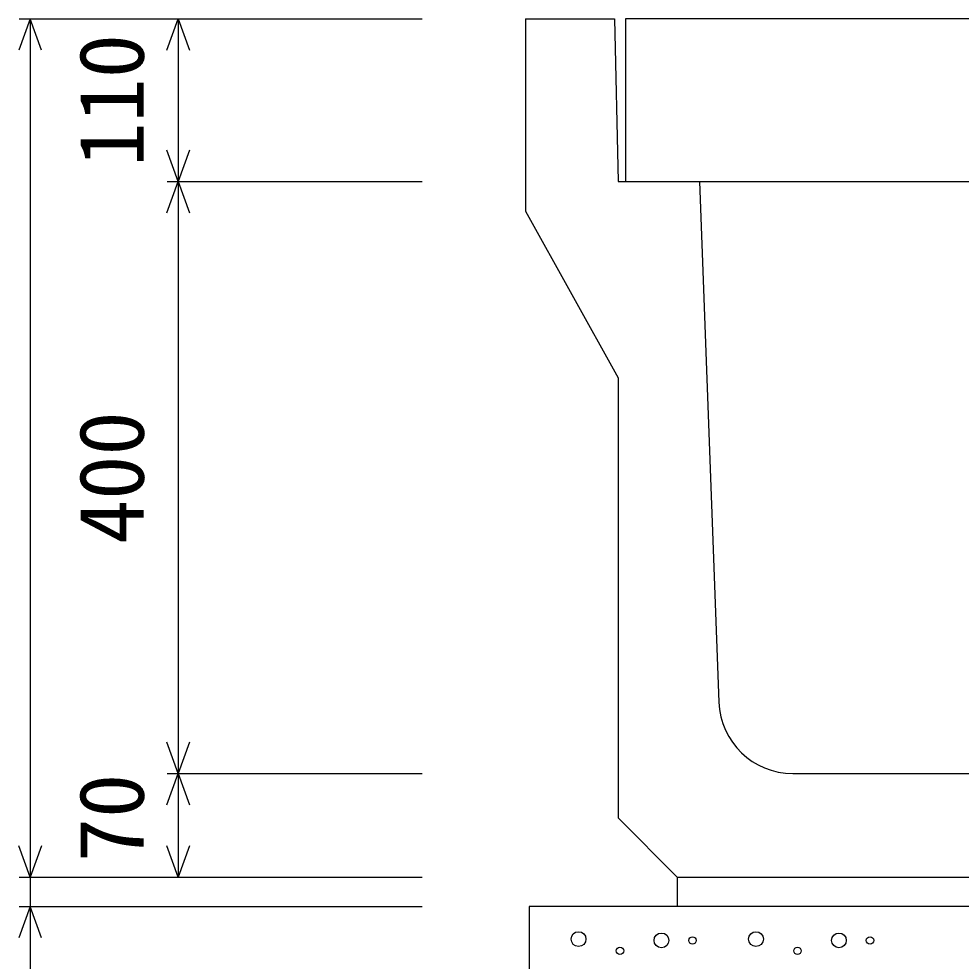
# Model space of a CAD drawing. Units: millimetres, scale not verified. Extents: x -25200 to 25200, y -8910 to 8910.
# Drawn here: x 14250 to 14887, y 5769 to 6406 of the extents above; entities that cross this region are included whole.
import ezdxf
from ezdxf.enums import TextEntityAlignment as Align

# ---------------------------------------------------------------- set-up
doc = ezdxf.new("R2010")
doc.units = ezdxf.units.MM
doc.header["$LTSCALE"] = 30
for name, color, linetype, lineweight in [('0-0_DIM', 7, 'Continuous', 25), ('0-2_HATCH', 6, 'Continuous', 25), ('0-5_OUTLINE', 3, 'Continuous', 25)]:
    doc.layers.add(name, color=color, linetype=linetype, lineweight=lineweight)
doc.styles.add('ＭＳ ゴシック', font='')
doc.styles.get('ＭＳ ゴシック').set_extended_font_data('MS Gothic')

msp = doc.modelspace()

# ---------------------------------------------------------------- linework, layer by layer
at = {"layer": '0-0_DIM'}
for p, q in [((14249.78, 6405.67), (14522.28, 6405.67)), ((14257.28, 6405.67), (14257.28, 5825.67)), ((14357.28, 6405.67), (14357.28, 6295.67)), ((14349.78, 6295.67), (14522.28, 6295.67)), ((14357.28, 6295.67), (14357.28, 5895.67)), ((14349.78, 5895.67), (14522.28, 5895.67)), ((14357.28, 5895.67), (14357.28, 5825.67)), ((14249.78, 5825.67), (14522.28, 5825.67)), ((14249.78, 5805.67), (14522.28, 5805.67))]:
    msp.add_line(p, q, dxfattribs=at)
for points in [[(14264.98, 6384.53), (14257.28, 6405.67), (14249.58, 6384.53)], [(14349.58, 6384.53), (14357.28, 6405.67), (14364.97, 6384.53)], [(14364.97, 6316.82), (14357.28, 6295.67), (14349.58, 6316.82)], [(14349.58, 6274.53), (14357.28, 6295.67), (14364.97, 6274.53)], [(14364.97, 5916.82), (14357.28, 5895.67), (14349.58, 5916.82)], [(14349.58, 5874.53), (14357.28, 5895.67), (14364.97, 5874.53)], [(14264.98, 5846.82), (14257.28, 5825.67), (14249.58, 5846.82)], [(14364.97, 5846.82), (14357.28, 5825.67), (14349.58, 5846.82)], [(14257.28, 5825.67), (14257.28, 5805.67), (14257.28, 5705.67)], [(14264.98, 5784.53), (14257.28, 5805.67), (14249.58, 5784.53)]]:
    msp.add_lwpolyline(points, dxfattribs=at)
at = {"layer": '0-2_HATCH'}
msp.add_lwpolyline([(15159.78, 6295.67), (15159.78, 6405.67), (14659.78, 6405.67), (14659.78, 6295.67)], close=True, dxfattribs=at)
for centre, radius in [((14628.06, 5783.73), 5), ((14684.14, 5782.85), 5), ((14748.06, 5783.73), 5), ((14804.14, 5782.85), 5), ((14705.17, 5782.85), 2.5), ((14825.17, 5782.85), 2.5), ((14656.1, 5775.85), 2.5), ((14776.1, 5775.85), 2.5)]:
    msp.add_circle(centre, radius, dxfattribs=at)
at = {"layer": '0-5_OUTLINE'}
for p, q in [((14592.28, 6405.67), (14592.28, 6275.67)), ((14709.78, 6295.67), (14722.97, 5943.8)), ((14592.28, 6275.67), (14654.78, 6163.17)), ((14654.78, 6163.17), (14654.78, 5865.67)), ((14772.94, 5895.67), (15046.62, 5895.67)), ((14694.78, 5825.67), (14654.78, 5865.67)), ((14694.78, 5825.67), (15464.78, 5825.67)), ((14694.78, 5825.67), (14694.78, 5805.67)), ((15514.78, 5805.67), (14594.78, 5805.67)), ((14594.78, 5805.67), (14594.78, 5555.67))]:
    msp.add_line(p, q, dxfattribs=at)
msp.add_lwpolyline([(14592.28, 6405.67), (14652.28, 6405.67), (14654.78, 6295.67), (14709.78, 6295.67)], dxfattribs=at)
msp.add_arc((14772.94, 5945.67), 50, 182.14759, 270, dxfattribs=at)

# ---------------------------------------------------------------- texts
at = {"layer": '0-0_DIM', "style": 'ＭＳ ゴシック'}
for s, p in [('110', (14347.28, 6305.67)), ('400', (14347.28, 6050.67)), ('70', (14347.28, 5835.67))]:
    msp.add_text(s, height=43.99, rotation=90, dxfattribs=at).set_placement(p, align=Align.BOTTOM_LEFT)

doc.saveas('drawing.dxf')
